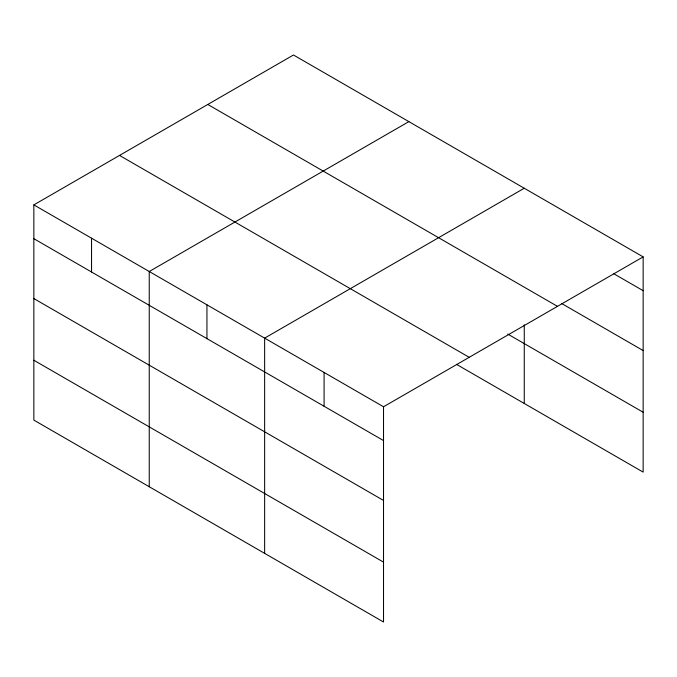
<?xml version="1.0" encoding="UTF-8"?>
<svg xmlns="http://www.w3.org/2000/svg" width="677" height="677" viewBox="0 0 677 677"><rect width="100%" height="100%" fill="white"/><g stroke="black" fill="none" stroke-linecap="round" stroke-linejoin="round"><path stroke-width="1.02" d="M383.529 500.447L383.529 406.775L33.85 204.886L33.85 420.112L383.529 622.002L383.529 500.447L33.85 298.557M456.484 364.344L643.15 472.114L643.15 256.888L293.471 54.998L33.85 204.886M408.866 121.623L149.245 271.511L149.245 486.738M524.26 188.24L264.639 338.128L264.639 553.363M383.529 406.775L643.15 256.888M613.887 273.796L643.15 290.687M561.758 303.567L643.15 350.559M207.797 104.461L557.476 306.351M507.775 334.083L643.15 412.242M119.524 155.422L469.203 357.312M33.85 238.693L383.529 440.575M33.85 360.249L383.529 562.13M524.26 324.782L524.26 403.475M324.088 372.452L324.088 406.259M206.942 304.819L206.942 338.627M91.547 238.194L91.547 272.002"/></g></svg>
